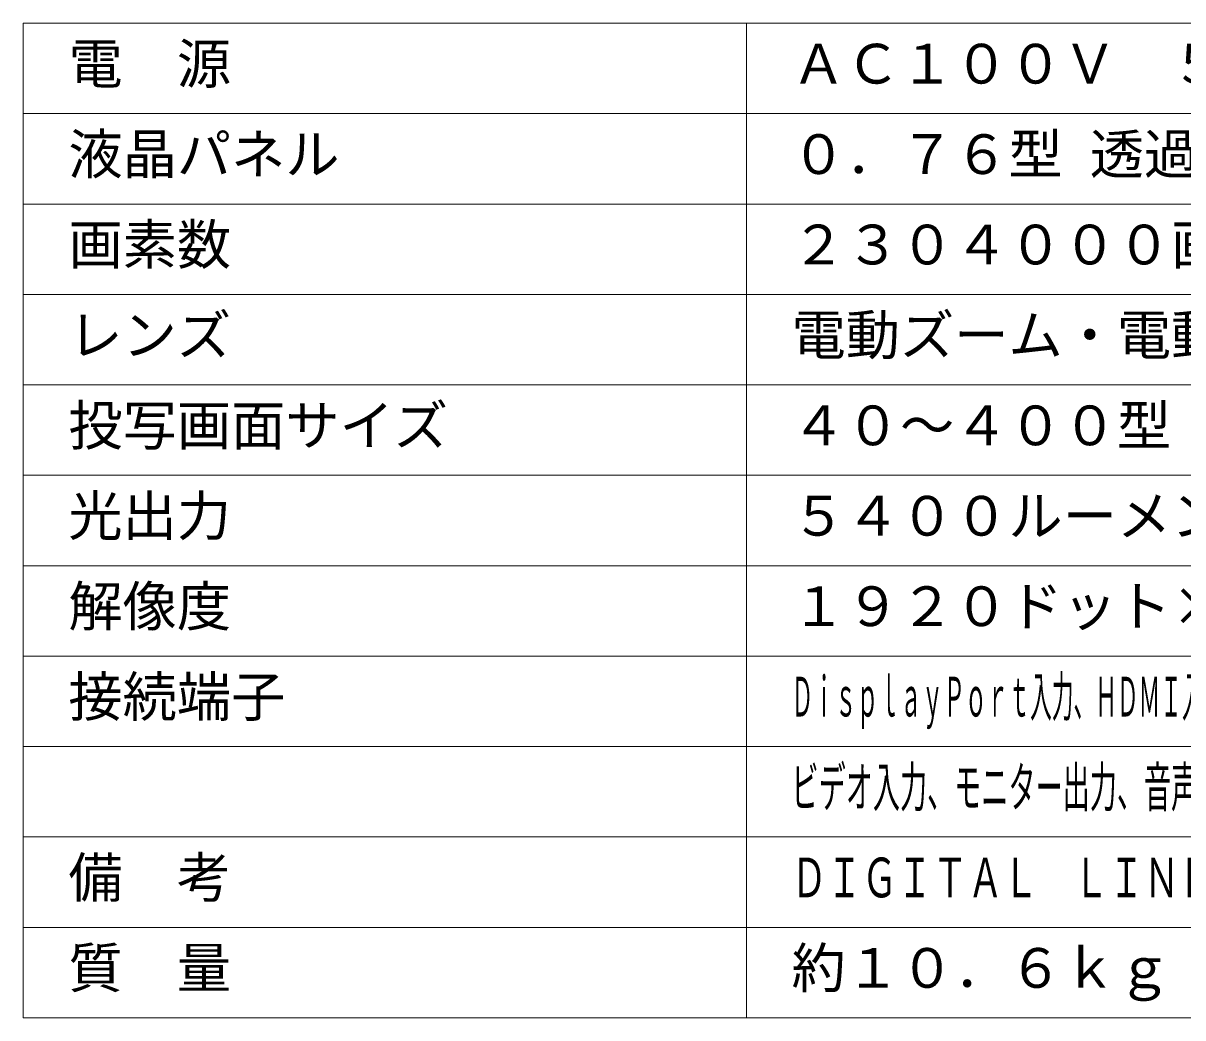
# Model space of a CAD drawing. Units: millimetres, scale not verified. Extents: x -62 to 63, y -56 to 57.
# Drawn here: x -62.5 to 1.7, y -56.5 to -1.5 of the extents above; entities that cross this region are included whole.
import ezdxf
from ezdxf.enums import TextEntityAlignment as Align

# ---------------------------------------------------------------- set-up
doc = ezdxf.new("R2010")
doc.units = ezdxf.units.MM
doc.header["$LTSCALE"] = 0.125
doc.layers.add('0-1_MOJI1', color=7, linetype='Continuous')
doc.layers.add('0-2_WAKU', color=1, linetype='Continuous', lineweight=18)
doc.styles.add('ＭＳ ゴシック', font='')
doc.styles.get('ＭＳ ゴシック').set_extended_font_data('MS Gothic')

msp = doc.modelspace()

# ---------------------------------------------------------------- linework, layer by layer
at = {"layer": '0-2_WAKU', "color": 4}
for p, q in [((62.5103, -1.492), (-62.4897, -1.492)), ((-22.4897, -56.492), (-22.4897, -1.492))]:
    msp.add_line(p, q, dxfattribs=at)
at = {"layer": '0-2_WAKU'}
for p, q in [((-62.4897, -6.492), (62.5103, -6.492)), ((-62.4897, -11.492), (62.5103, -11.492)), ((-62.4897, -16.492), (62.5103, -16.492)), ((-62.4897, -21.492), (62.5103, -21.492)), ((-62.4897, -26.492), (62.5103, -26.492)), ((-62.4897, -31.492), (62.5103, -31.492)), ((-62.4897, -36.492), (62.5103, -36.492)), ((-62.4897, -41.492), (62.5103, -41.492)), ((-62.4897, -46.492), (62.5103, -46.492)), ((-62.4897, -51.492), (62.5103, -51.492))]:
    msp.add_line(p, q, dxfattribs=at)
at = {"layer": '0-2_WAKU', "color": 4}
msp.add_lwpolyline([(-62.4897, -1.492), (-62.4897, -56.492), (62.5103, -56.492)], dxfattribs=at)

# ---------------------------------------------------------------- texts
at = {"layer": '0-1_MOJI1', "style": 'ＭＳ ゴシック'}
for s, p in [('電\u3000源', (-59.9897, -5.492)), ('ＡＣ１００Ｖ\u3000５０／６０Ｈｚ', (-19.9897, -5.492)), ('液晶パネル', (-59.9897, -10.492)), ('０．７６型 透過型液晶パネル ３原色方式', (-19.9897, -10.492)), ('画素数', (-59.9897, -15.492)), ('２３０４０００画素×３枚', (-19.9897, -15.492)), ('レンズ', (-59.9897, -20.492)), ('電動ズーム・電動フォーカス', (-19.9897, -20.492)), ('投写画面サイズ', (-59.9897, -25.492)), ('４０～４００型（アスペクト比１６：１０）', (-19.9897, -25.492)), ('光出力', (-59.9897, -30.492)), ('５４００ルーメン（オート／ノーマルモード時）', (-19.9897, -30.492)), ('解像度', (-59.9897, -35.492)), ('１９２０ドット×１２００ドット', (-19.9897, -35.492)), ('接続端子', (-59.9897, -40.492)), ('備\u3000考', (-59.9897, -50.492)), ('質\u3000量\u3000', (-59.9897, -55.492)), ('約１０．６ｋｇ', (-19.9897, -55.492))]:
    msp.add_text(s, height=2.199, dxfattribs=at).set_placement(p, align=Align.BOTTOM_LEFT)
for s, width, p in [('ＤｉｓｐｌａｙＰｏｒｔ入力、ＨＤＭＩ入力、ＤＶＩ－Ｄ入力、ＲＧＢ入力（ＢＮＣ×５／高密度\u3000Ｄ－Ｓｕｂ１５Ｐ・メス型）、', 0.4, (-19.9897, -40.492)), ('ビデオ入力、モニター出力、音声入力／出力、シリアル入力、リモート入力、ＬＡＮ', 0.5, (-19.9897, -45.492)), ('ＤＩＧＩＴＡＬ\u3000ＬＩＮＫ（ＬＡＮと共用）、デイライトビューベーシック', 0.65, (-19.9897, -50.492))]:
    msp.add_text(s, height=2.199, dxfattribs=dict(at, width=width)).set_placement(p, align=Align.BOTTOM_LEFT)

doc.saveas('drawing.dxf')
